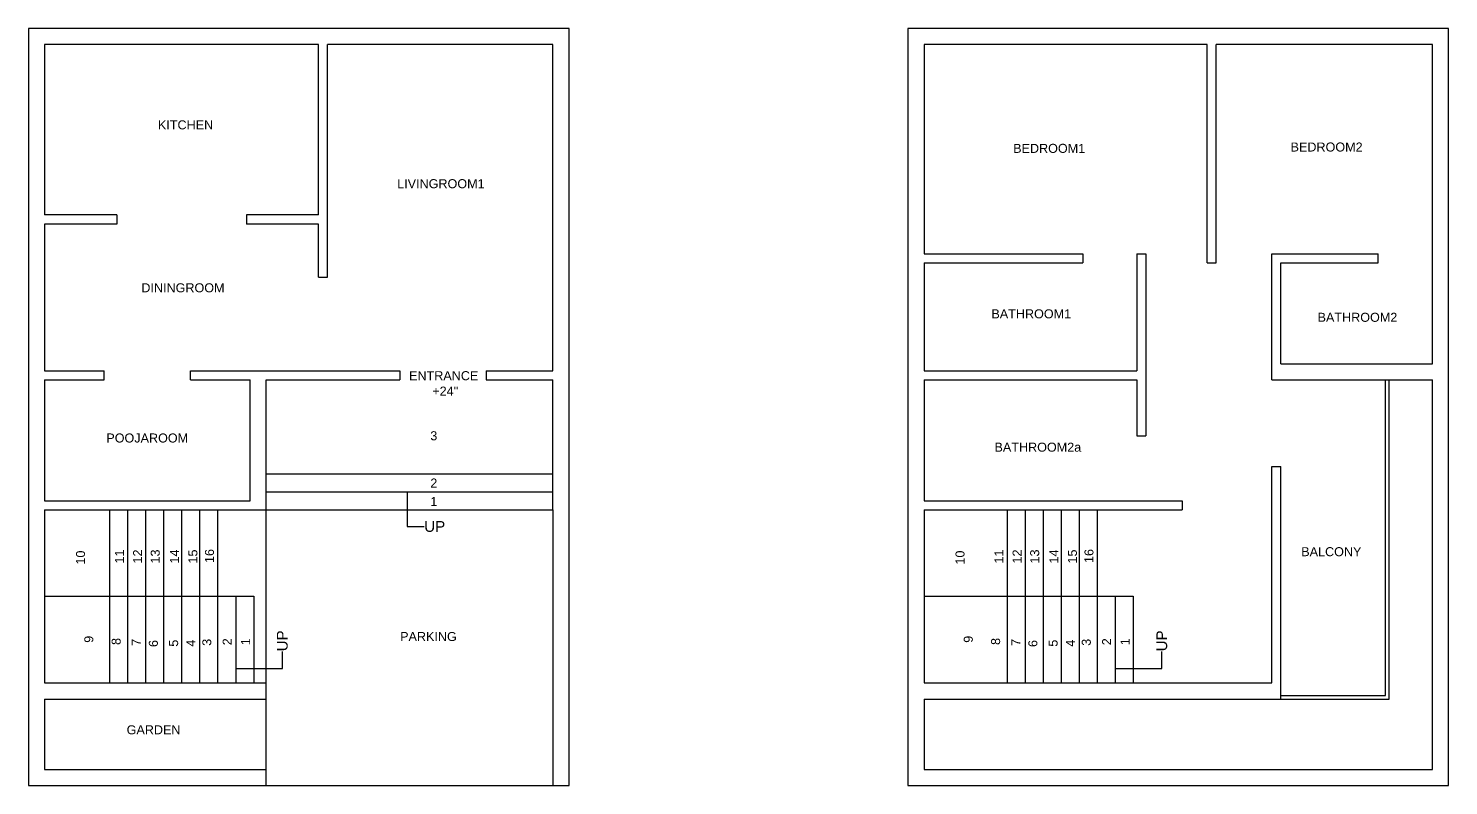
# Model space of a CAD drawing. Header units: feet. Extents: x 1812 to 3449, y -5310 to -3198.
# Drawn here: x 2661 to 3449, y -5310 to -4890 of the extents above; entities that cross this region are included whole.
import ezdxf
from ezdxf import colors
from ezdxf.entities.mleader import LeaderData, LeaderLine
from ezdxf.math import Vec2, Vec3

# ---------------------------------------------------------------- set-up
doc = ezdxf.new("R2010")
doc.units = ezdxf.units.FT
doc.header["$MEASUREMENT"] = 0
for name, color, linetype in [('Balcony', 7, 'Continuous'), ('BathRoom1', 7, 'Continuous'), ('BathRoom2', 7, 'Continuous'), ('BathRoom2a', 7, 'Continuous'), ('BedRoom1', 7, 'Continuous'), ('BedRoom2', 7, 'Continuous'), ('Boundary', 7, 'Continuous'), ('DiningRoom', 7, 'Continuous'), ('Entrance_Staircase', 7, 'Continuous'), ('Garden', 7, 'Continuous'), ('Kitchen', 7, 'Continuous'), ('LivingRoom1', 7, 'Continuous'), ('Parking', 7, 'Continuous'), ('PoojaRoom', 7, 'Continuous'), ('Staircase', 7, 'Continuous')]:
    doc.layers.add(name, color=color, linetype=linetype)
doc.styles.get("Standard").update_dxf_attribs({"font": 'arial.ttf'})

msp = doc.modelspace()

# ---------------------------------------------------------------- linework, layer by layer
msp.add_line((3246.38, -5014.83), (3246.38, -5019.83))
at = {"layer": 'Balcony'}
for p, q in [((3351.38, -5084.83), (3416.38, -5084.83)), ((3414.38, -5259.83), (3414.38, -5084.83)), ((3416.38, -5261.83), (3416.38, -5084.83)), ((3351.38, -5132.83), (3356.38, -5132.83)), ((3356.38, -5261.83), (3356.38, -5132.83)), ((3356.38, -5259.83), (3414.38, -5259.83)), ((3356.38, -5261.83), (3416.38, -5261.83))]:
    msp.add_line(p, q, dxfattribs=at)
at = {"layer": 'BathRoom1'}
for p, q in [((3276.38, -5014.83), (3276.38, -5079.83)), ((3276.38, -5014.83), (3281.38, -5014.83)), ((3281.38, -5014.83), (3281.38, -5079.83)), ((3158.38, -5019.83), (3158.38, -5079.83)), ((3158.38, -5019.83), (3246.38, -5019.83)), ((3158.38, -5079.83), (3276.38, -5079.83))]:
    msp.add_line(p, q, dxfattribs=at)
at = {"layer": 'BathRoom2'}
for p, q in [((2710.43, -4993.33), (2670.43, -4993.33)), ((2822.43, -4993.33), (2782.43, -4993.33)), ((3351.38, -5084.83), (3351.38, -5014.83)), ((3410.38, -5019.83), (3410.38, -5014.83)), ((3440.38, -5075.83), (3440.38, -5014.83)), ((3356.38, -5019.83), (3410.38, -5019.83)), ((3356.38, -5075.83), (3356.38, -5019.83)), ((3356.38, -5075.83), (3440.38, -5075.83))]:
    msp.add_line(p, q, dxfattribs=at)
at = {"layer": 'BathRoom2a'}
for p, q in [((3281.38, -5079.83), (3281.38, -5115.83)), ((3158.38, -5084.83), (3158.38, -5151.83)), ((3158.38, -5084.83), (3276.38, -5084.83)), ((3276.38, -5084.83), (3276.38, -5115.83)), ((3276.38, -5115.83), (3281.38, -5115.83)), ((3158.38, -5151.83), (3301.5, -5151.83))]:
    msp.add_line(p, q, dxfattribs=at)
at = {"layer": 'BedRoom1'}
for p, q in [((3315.38, -4898.83), (3158.38, -4898.83)), ((3158.38, -4898.83), (3158.38, -5014.83)), ((3315.38, -5019.83), (3315.38, -4898.83)), ((3158.38, -5014.83), (3246.38, -5014.83)), ((3315.38, -5019.83), (3320.38, -5019.83))]:
    msp.add_line(p, q, dxfattribs=at)
at = {"layer": 'BedRoom2'}
for p, q in [((3440.38, -4898.83), (3320.38, -4898.83)), ((3320.38, -5019.83), (3320.38, -4898.83)), ((3440.38, -5014.83), (3440.38, -4898.83)), ((3351.38, -5014.83), (3410.38, -5014.83))]:
    msp.add_line(p, q, dxfattribs=at)
at = {"layer": 'Boundary'}
for p, q in [((2961.43, -4889.83), (2661.43, -4889.83)), ((2661.43, -4889.83), (2661.43, -5309.83)), ((2961.43, -5309.83), (2961.43, -4889.83)), ((3449.38, -4889.83), (3149.38, -4889.83)), ((3149.38, -4889.83), (3149.38, -5309.83)), ((3449.38, -5309.83), (3449.38, -4889.83)), ((3416.38, -5084.83), (3440.38, -5084.83)), ((3440.38, -5300.83), (3440.38, -5084.83)), ((3158.38, -5261.83), (3356.38, -5261.83)), ((3158.38, -5261.83), (3158.38, -5264.83)), ((3158.38, -5264.83), (3158.38, -5300.83)), ((3158.38, -5300.83), (3440.38, -5300.83)), ((2661.43, -5309.83), (2793.43, -5309.83)), ((2952.43, -5309.83), (2961.43, -5309.83)), ((3149.38, -5309.83), (3449.38, -5309.83))]:
    msp.add_line(p, q, dxfattribs=at)
at = {"layer": 'DiningRoom'}
for p, q in [((2710.43, -4993.33), (2710.43, -4998.33)), ((2782.43, -4993.33), (2782.43, -4998.33)), ((2670.43, -4998.33), (2670.43, -5079.83)), ((2710.43, -4998.33), (2670.43, -4998.33)), ((2822.43, -4998.33), (2782.43, -4998.33)), ((2822.43, -5027.83), (2822.43, -4998.33)), ((2822.43, -5027.83), (2827.43, -5027.83)), ((2670.43, -5079.83), (2703.43, -5079.83)), ((2751.43, -5079.83), (2867.47, -5079.83))]:
    msp.add_line(p, q, dxfattribs=at)
at = {"layer": 'Entrance_Staircase'}
for p, q in [((2867.47, -5079.83), (2867.47, -5084.83)), ((2915.47, -5079.83), (2915.47, -5084.83)), ((2793.43, -5084.83), (2867.47, -5084.83)), ((2793.43, -5156.83), (2793.43, -5084.83)), ((2915.47, -5084.83), (2952.43, -5084.83)), ((2952.43, -5156.83), (2952.43, -5084.83)), ((2793.43, -5136.83), (2952.43, -5136.83)), ((2793.43, -5146.83), (2952.43, -5146.83)), ((2793.43, -5156.83), (2952.43, -5156.83))]:
    msp.add_line(p, q, dxfattribs=at)
at = {"layer": 'Garden'}
for p, q in [((2793.43, -5309.83), (2793.43, -5252.83)), ((2670.43, -5261.83), (2670.43, -5300.83)), ((2670.43, -5261.83), (2793.43, -5261.83)), ((2670.43, -5300.83), (2793.43, -5300.83))]:
    msp.add_line(p, q, dxfattribs=at)
at = {"layer": 'Kitchen'}
for p, q in [((2822.43, -4898.83), (2670.43, -4898.83)), ((2670.43, -4898.83), (2670.43, -4993.33)), ((2822.43, -4993.33), (2822.43, -4898.83))]:
    msp.add_line(p, q, dxfattribs=at)
at = {"layer": 'LivingRoom1'}
for p, q in [((2952.43, -4898.83), (2827.43, -4898.83)), ((2827.43, -5027.83), (2827.43, -4898.83)), ((2952.43, -5079.83), (2952.43, -4898.83)), ((2915.47, -5079.83), (2952.43, -5079.83))]:
    msp.add_line(p, q, dxfattribs=at)
at = {"layer": 'Parking'}
for p, q in [((2793.43, -5252.83), (2793.43, -5155.33)), ((2952.43, -5156.83), (2952.43, -5309.83)), ((2793.43, -5309.83), (2952.43, -5309.83))]:
    msp.add_line(p, q, dxfattribs=at)
at = {"layer": 'PoojaRoom'}
for p, q in [((2703.43, -5084.83), (2703.43, -5079.83)), ((2751.43, -5084.83), (2751.43, -5079.83)), ((2670.43, -5084.83), (2670.43, -5151.83)), ((2670.43, -5084.83), (2703.43, -5084.83)), ((2751.43, -5084.83), (2784.43, -5084.83)), ((2784.43, -5151.83), (2784.43, -5084.83)), ((2670.43, -5151.83), (2784.43, -5151.83))]:
    msp.add_line(p, q, dxfattribs=at)
at = {"layer": 'Staircase'}
for p, q in [((3351.38, -5252.83), (3351.38, -5132.83)), ((3301.5, -5151.83), (3301.5, -5156.83)), ((2670.43, -5156.83), (2670.43, -5252.83)), ((2670.43, -5156.83), (2793.43, -5156.83)), ((2706.43, -5156.83), (2706.43, -5252.83)), ((2716.43, -5156.83), (2716.43, -5252.83)), ((2726.43, -5156.83), (2726.43, -5252.83)), ((2736.43, -5156.83), (2736.43, -5252.83)), ((2746.43, -5156.83), (2746.43, -5252.83)), ((2756.43, -5156.83), (2756.43, -5252.83)), ((2756.43, -5156.83), (2756.43, -5252.83)), ((2766.43, -5156.83), (2766.43, -5252.83)), ((3158.38, -5156.83), (3158.38, -5252.83)), ((3158.38, -5156.83), (3301.5, -5156.83)), ((3204.38, -5156.83), (3204.38, -5252.83)), ((3214.38, -5156.83), (3214.38, -5252.83)), ((3224.38, -5156.83), (3224.38, -5252.83)), ((3234.38, -5156.83), (3234.38, -5252.83)), ((3244.38, -5156.83), (3244.38, -5252.83)), ((3244.38, -5156.83), (3244.38, -5252.83)), ((3254.38, -5156.83), (3254.38, -5252.83)), ((2670.43, -5204.83), (2786.43, -5204.83)), ((2776.43, -5204.83), (2776.43, -5252.83)), ((2786.43, -5204.83), (2786.43, -5252.83)), ((3158.38, -5204.83), (3274.38, -5204.83)), ((3264.38, -5204.83), (3264.38, -5252.83)), ((3274.38, -5204.83), (3274.38, -5252.83)), ((2670.43, -5252.83), (2793.43, -5252.83)), ((3158.38, -5252.83), (3351.38, -5252.83))]:
    msp.add_line(p, q, dxfattribs=at)

# ---------------------------------------------------------------- texts
at = {"layer": 'Balcony', "insert": (3367.63, -5177.59), "char_height": 5, "width": 33.9424, "attachment_point": 1}
msp.add_mtext('BALCONY', dxfattribs=at)
at = {"layer": 'BathRoom1', "insert": (3195.73, -5045.65), "char_height": 5, "width": 33.8009, "attachment_point": 1}
msp.add_mtext('BATHROOM1', dxfattribs=at)
at = {"layer": 'BathRoom2', "insert": (3376.69, -5047.58), "char_height": 5, "width": 33.9424, "attachment_point": 1}
msp.add_mtext('BATHROOM2', dxfattribs=at)
at = {"layer": 'BathRoom2a', "insert": (3197.43, -5119.61), "char_height": 5, "width": 33.9424, "attachment_point": 1}
msp.add_mtext('BATHROOM2a', dxfattribs=at)
at = {"layer": 'BedRoom1', "insert": (3207.8, -4953.87), "char_height": 5, "width": 33.9424, "attachment_point": 1}
msp.add_mtext('BEDROOM1', dxfattribs=at)
at = {"layer": 'BedRoom2', "insert": (3361.71, -4953.12), "char_height": 5, "width": 33.9424, "attachment_point": 1}
msp.add_mtext('BEDROOM2', dxfattribs=at)
at = {"layer": 'DiningRoom', "insert": (2724.1, -5031.21), "char_height": 5, "width": 33.9424, "attachment_point": 1}
msp.add_mtext('DININGROOM', dxfattribs=at)
at = {"layer": 'Entrance_Staircase', "char_height": 5, "width": 33.9424, "attachment_point": 1}
for s, insert in [('ENTRANCE', (2872.64, -5079.96)), ("+24''", (2885.52, -5088.52)), ('3', (2884.42, -5113.29)), ('2', (2884.42, -5139.51)), ('1', (2884.42, -5149.77))]:
    msp.add_mtext(s, dxfattribs=dict(at, insert=insert))
at = {"layer": 'Garden', "insert": (2715.94, -5276.39), "char_height": 5, "width": 33.9424, "attachment_point": 1}
msp.add_mtext('GARDEN', dxfattribs=at)
at = {"layer": 'Kitchen', "insert": (2733.3, -4940.85), "char_height": 5, "width": 33.9424, "attachment_point": 1}
msp.add_mtext('KITCHEN ', dxfattribs=at)
at = {"layer": 'LivingRoom1', "insert": (2866.03, -4973.47), "char_height": 5, "width": 33.9424, "attachment_point": 1}
msp.add_mtext('LIVINGROOM1', dxfattribs=at)
at = {"layer": 'Parking', "insert": (2867.68, -5224.65), "char_height": 5, "width": 33.9424, "attachment_point": 1}
msp.add_mtext('PARKING', dxfattribs=at)
at = {"layer": 'PoojaRoom', "insert": (2704.66, -5114.53), "char_height": 5, "width": 29.2957, "attachment_point": 1}
msp.add_mtext('POOJAROOM ', dxfattribs=at)
at = {"layer": 'Staircase', "char_height": 5, "width": 33.9424, "attachment_point": 1, "rotation": 90}
for s, insert in [('10', (2687.85, -5187.23)), ('11', (2709.46, -5186.65)), ('12', (2719.53, -5186.65)), ('13', (2729.29, -5186.65)), ('14', (2739.98, -5186.65)), ('15', (2750.2, -5186.65)), ('16', (2759.39, -5186.38)), ('10', (3175.8, -5187.23)), ('11', (3197.41, -5186.65)), ('12', (3207.48, -5186.65)), ('13', (3217.24, -5186.65)), ('14', (3227.93, -5186.65)), ('15', (3238.16, -5186.65)), ('16', (3247.34, -5186.38)), ('9', (2692.44, -5230.62)), ('8', (2707.61, -5231.84)), ('7', (2718.78, -5232.31)), ('6', (2728.26, -5232.99)), ('5', (2739.5, -5232.8)), ('4', (2749.09, -5232.8)), ('3', (2757.91, -5232.3)), ('2', (2769.2, -5232)), ('1', (2779.46, -5232)), ('9', (3180.39, -5230.62)), ('8', (3195.56, -5231.84)), ('7', (3206.73, -5232.31)), ('6', (3216.21, -5232.99)), ('5', (3227.45, -5232.8)), ('4', (3237.04, -5232.8)), ('3', (3245.86, -5232.3)), ('2', (3257.15, -5232)), ('1', (3267.41, -5232))]:
    msp.add_mtext(s, dxfattribs=dict(at, insert=insert))

# ---------------------------------------------------------------- leaders
at = {"layer": 'Entrance_Staircase'}
ml = msp.add_multileader_mtext('Standard', dxfattribs=at)
ml.set_content('UP', color=256)
ml.set_leader_properties()
ml.build(insert=Vec2(0, 0))
ml.multileader.update_dxf_attribs({"dogleg_length": 0.36, "arrow_head_size": 0.18})
ctx = ml.context
ctx.base_point, ctx.char_height, ctx.arrow_head_size, ctx.landing_gap_size, ctx.plane_origin = Vec3(2880.95, -5166.14), 6, 0.18, 0.09, Vec3(2871.59, -5156.74)
notes = []
notes.append((ctx, [(0, (1, 1, 0), (2871.59, -5166.14), (1, 0), 9.36, [(0, [(2871.59, -5146.74)], 0, [])])]))
ctx.mtext.insert, ctx.mtext.rotation, ctx.mtext.flow_direction = Vec3(2881.04, -5163.09), 6.283185, 5
at = {"layer": 'Staircase'}
ml = msp.add_multileader_mtext('Standard', dxfattribs=at)
ml.set_content('UP', color=256)
ml.set_leader_properties()
ml.build(insert=Vec2(0, 0))
ml.multileader.update_dxf_attribs({"dogleg_length": 0.36, "arrow_head_size": 0.18})
ctx = ml.context
ctx.base_point, ctx.char_height, ctx.arrow_head_size, ctx.landing_gap_size, ctx.plane_origin, ctx.plane_x_axis, ctx.plane_y_axis = Vec3(2802.33, -5235.47), 6, 0.18, 0.09, Vec3(2786.43, -5244.83), Vec3(0, 1), Vec3(-1, 0)
notes.append((ctx, [(0, (1, 1, 0), (2802.33, -5244.83), (0, 1), 9.36, [(0, [(2776.43, -5244.83)], 0, [])])]))
ctx.mtext.insert, ctx.mtext.text_direction, ctx.mtext.rotation, ctx.mtext.flow_direction = Vec3(2799.28, -5235.38), Vec3(0, 1), 1.570796, 5
ml = msp.add_multileader_mtext('Standard', dxfattribs=at)
ml.set_content('UP', color=256)
ml.set_leader_properties()
ml.build(insert=Vec2(0, 0))
ml.multileader.update_dxf_attribs({"dogleg_length": 0.36, "arrow_head_size": 0.18})
ctx = ml.context
ctx.base_point, ctx.char_height, ctx.arrow_head_size, ctx.landing_gap_size, ctx.plane_origin, ctx.plane_x_axis, ctx.plane_y_axis = Vec3(3290.28, -5235.47), 6, 0.18, 0.09, Vec3(3274.38, -5244.83), Vec3(0, 1), Vec3(-1, 0)
notes.append((ctx, [(0, (1, 1, 0), (3290.28, -5244.83), (0, 1), 9.36, [(0, [(3264.38, -5244.83)], 0, [])])]))
ctx.mtext.insert, ctx.mtext.text_direction, ctx.mtext.rotation, ctx.mtext.flow_direction = Vec3(3287.23, -5235.38), Vec3(0, 1), 1.570796, 5
for ctx, leaders in notes:
    for number, flags, end, landing, length, lines in leaders:
        leader = LeaderData()
        leader.index, (leader.has_last_leader_line, leader.has_dogleg_vector, leader.attachment_direction) = number, flags
        leader.last_leader_point, leader.dogleg_vector, leader.dogleg_length = Vec3(end), Vec3(landing), length
        for number, points, colour, breaks in lines:
            line = LeaderLine()
            line.index, line.vertices, line.color, line.breaks = number, Vec3.list(points), colors.encode_raw_color(colour), breaks
            leader.lines.append(line)
        ctx.leaders.append(leader)

doc.saveas('drawing.dxf')
